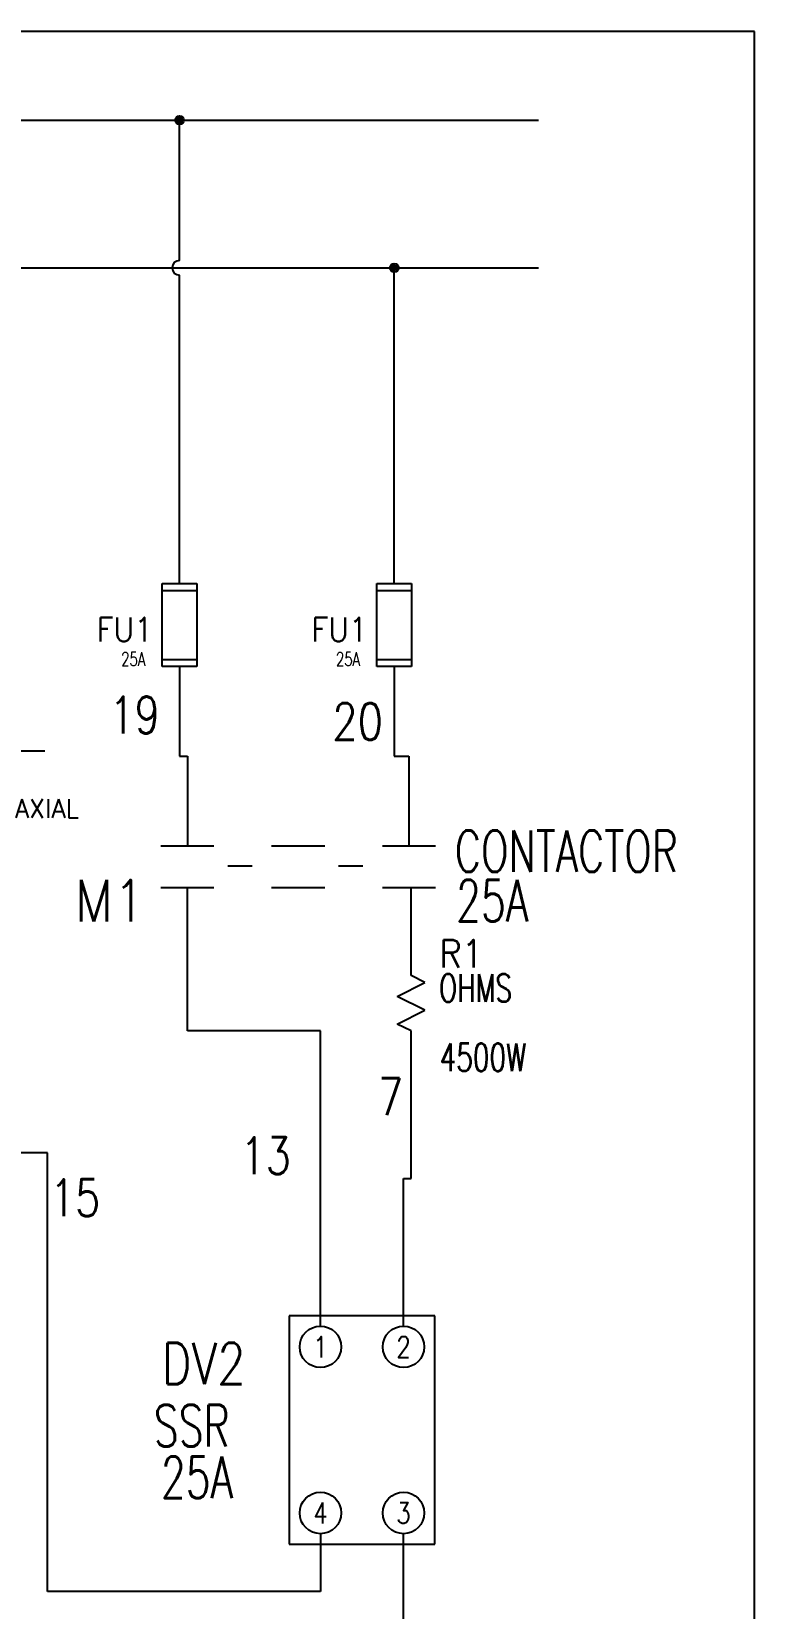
# Model space of a CAD drawing. Header units: millimetres. Extents: x 123.5 to 144.3, y 105.4 to 121.6.
# Drawn here: x 139.36 to 144.26, y 110.91 to 121.59 of the extents above; entities that cross this region are included whole.
import ezdxf
from ezdxf.enums import TextEntityAlignment as Align

# ---------------------------------------------------------------- set-up
doc = ezdxf.new("R2010")
doc.units = ezdxf.units.MM
for name, color, linetype in [('BLK_12AWG', 7, 'Continuous'), ('DESC', 250, 'Continuous'), ('DESCCHILD', 20, 'Continuous'), ('LINK', 9, 'Continuous'), ('MISC', 7, 'Continuous'), ('SYMS', 7, 'Continuous'), ('TAGS', 250, 'Continuous'), ('TERMS', 250, 'Continuous'), ('WIREFIXED', 7, 'Continuous'), ('WIRES', 7, 'Continuous')]:
    doc.layers.add(name, color=color, linetype=linetype)
doc.layers.add('WIRENO', color=7, linetype='Continuous', true_color=0x000000)
doc.styles.add('WD', font='romans.shx')

# ---------------------------------------------------------------- blocks, each defined once
blk = doc.blocks.new('HM1_AXIAL_FLOW_FAN1')
for p, q in [((-0.5, 0.5), (-0.5, 0.7)), ((0.5, 0.5), (0.5, 0.7)), ((-0.5, 0.5), (0.5, 0.5)), ((-0.5, 0.5), (-0.5, -0.5)), ((0.5, -0.5), (0.5, 0.5)), ((-0.104, -0.386), (0.104, 0.386)), ((0.104, -0.386), (-0.104, 0.386)), ((0, 0), (0.75, 0)), ((-0.5, -0.5), (0.5, -0.5)), ((-0.5, -0.7), (-0.5, -0.5)), ((0.5, -0.7), (0.5, -0.5))]:
    blk.add_line(p, q)
for centre, start, end in [((0, 0.333), 27.1247, 152.8753), ((0, -0.333), 207.1247, 332.8753)]:
    blk.add_arc(centre, 0.116, start, end)
at = {"style": 'WD'}
for tag, height, p in [('INST', 0.125, (-0.658, 0.914)), ('LOC', 0.125, (-0.66, 0.738)), ('TAG1', 0.125, (-0.658, 0.544)), ('TERM01', 0.0625, (-0.51, 0.016))]:
    blk.add_attdef(tag, text='', height=height, dxfattribs=at).set_placement(p, align=Align.RIGHT)
for tag, p, height in [('TERM04', (0.009, 0.51), 0.0625), ('X2TERM04', (0, 0.5), 0.005), ('X4TERM01', (-0.5, 0), 0.01), ('X1TERM03', (0.5, 0), 0.005), ('TERM03', (0.511, 0.012), 0.0625), ('RATING1', (0.549, -0.237), 0.125), ('DESC1', (0.549, -0.453), 0.125), ('X8TERM02', (0, -0.5), 0.005), ('TERM02', (0.002, -0.573), 0.0625), ('DESC2', (0.549, -0.637), 0.125), ('DESC3', (0.549, -0.827), 0.125), ('WDTAGALT', (0.569, -1.005), 0.125)]:
    blk.add_attdef(tag, p, '', height=height, dxfattribs=at)
blk.add_attdef('XREF', text='', height=0.0625, rotation=0.0625, dxfattribs=at).set_placement((0.726, 0.558), align=Align.TOP_CENTER)
at = {"style": 'WD', "flags": 1}
for tag, p in [('FAMILY', (-0.587, -0.278)), ('CAT', (-0.587, -0.322)), ('MFG', (-0.585, -0.353)), ('WDTYPE', (-0.572, -0.419)), ('ASSYCODE', (-0.557, -0.383))]:
    blk.add_attdef(tag, text='', height=0.01, dxfattribs=at).set_placement(p, align=Align.CENTER)
blk = doc.blocks.new('VMS21')
at = {"linetype": 'Continuous'}
for p, q in [((-0.08, 0.0625), (0.08, 0.0625)), ((-0.08, -0.0625), (0.08, -0.0625))]:
    blk.add_line(p, q, dxfattribs=at)
at = {"style": 'WD'}
for tag, p, width in [('INST', (0.125, 0.2808), 0.7), ('LOC', (0.125, 0.1113), 0.7), ('TAG2', (0.1269, -0.045), 0.9), ('XREF', (0.1287, -0.1994), 0.7), ('DESC1', (0.1287, -0.3514), 0.7), ('DESC2', (0.1287, -0.5076), 0.7), ('DESC3', (0.1287, -0.6639), 0.7)]:
    blk.add_attdef(tag, p, '', height=0.125, dxfattribs=dict(at, width=width))
at = {"linetype": 'Continuous', "style": 'WD', "width": 0.9, "flags": 8}
blk.add_attdef('TERM01', text='', height=0.125, dxfattribs=at).set_placement((-0.0312, 0.125), align=Align.RIGHT)
at = {"color": 7, "style": 'WD', "flags": 1}
for tag, p in [('X2TERM01', (0, 0.0625)), ('X8TERM02', (0, -0.0625))]:
    blk.add_attdef(tag, p, '', height=0.0125, dxfattribs=at)
at = {"style": 'WD'}
for tag, p, flags in [('FAMILY', (-0.1808, 0.0031), 9), ('CONTACT', (-0.1808, -0.0135), 1)]:
    blk.add_attdef(tag, p, '', height=0.01, dxfattribs=dict(at, flags=flags))
at = {"color": 7, "style": 'WD'}
for tag, p in [('X4LINK', (-0.1406, 0)), ('X1LINK', (0.125, 0))]:
    blk.add_attdef(tag, p, '', height=0.01, dxfattribs=at)
at = {"linetype": 'Continuous', "style": 'WD', "width": 0.9, "flags": 8}
blk.add_attdef('TERM02', text='', height=0.125, dxfattribs=at).set_placement((-0.0312, -0.125), align=Align.TOP_RIGHT)
blk = doc.blocks.new('VFU1')
for p, q in [((-0.0781, -0.1875), (-0.0781, 0.1875)), ((-0.0781, 0.1875), (0.0781, 0.1875)), ((-0.0781, 0.1562), (0.0781, 0.1562)), ((0.0781, 0.1875), (0.0781, -0.1875)), ((-0.0781, -0.1562), (0.0781, -0.1562)), ((0.0781, -0.1875), (-0.0781, -0.1875))]:
    blk.add_line(p, q)
at = {"linetype": 'Continuous', "style": 'WD'}
for tag, height, flags, p in [('TERM01', 0.0625, 8, (-0.055, 0.2066)), ('CAT', 0.01, 9, (-0.0796, -0.0731)), ('MFG', 0.01, 9, (-0.0796, -0.0881))]:
    blk.add_attdef(tag, text='', height=height, dxfattribs=dict(at, flags=flags)).set_placement(p, align=Align.RIGHT)
at = {"style": 'WD'}
for tag, p, height, width in [('INST', (0.2812, 0.1629), 0.0625, 0.7), ('LOC', (0.2812, 0.0781), 0.0625, 0.7), ('TAG1', (0.1582, -0.0606), 0.1094, 0.9), ('DESC1', (0.2812, -0.1963), 0.0625, 0.7), ('DESC2', (0.2812, -0.2904), 0.0625, 0.7), ('DESC3', (0.2812, -0.375), 0.0625, 0.7)]:
    blk.add_attdef(tag, p, '', height=height, dxfattribs=dict(at, width=width))
at = {"style": 'WD', "width": 0.7}
blk.add_attdef('RATING1', text='', height=0.0938, rotation=90, dxfattribs=at).set_placement((0, 0), align=Align.MIDDLE_CENTER)
at = {"color": 7, "style": 'WD', "flags": 1}
for tag, p in [('X2TERM01', (0, 0.1875)), ('X8TERM02', (0, -0.1875))]:
    blk.add_attdef(tag, p, '', height=0.0109, dxfattribs=at)
at = {"color": 7, "style": 'WD'}
for tag, p in [('X4LINK', (-0.125, 0)), ('X1LINK', (0.1406, 0))]:
    blk.add_attdef(tag, p, '', height=0.01, dxfattribs=at)
at = {"style": 'WD', "flags": 9}
blk.add_attdef('FAMILY', text='', height=0.01, dxfattribs=at).set_placement((-0.0796, -0.0365), align=Align.RIGHT)
at = {"linetype": 'Continuous', "style": 'WD', "flags": 9}
blk.add_attdef('ASSYCODE', text='', height=0.01, dxfattribs=at).set_placement((-0.0985, -0.1081), align=Align.CENTER)
at = {"linetype": 'Continuous', "style": 'WD', "flags": 8}
blk.add_attdef('TERM02', text='', height=0.0625, dxfattribs=at).set_placement((-0.0407, -0.2134), align=Align.TOP_RIGHT)
blk = doc.blocks.new('WDDOT')
for radius in [0.03, 0.0187, 0.00929]:
    blk.add_circle((0, 0), radius)
blk = doc.blocks.new('VDV1TF')
for p, q in [((-0.0938, 0.3438), (-0.0938, -0.3438)), ((0.3438, 0.3438), (-0.0938, 0.3438)), ((0.3438, -0.3438), (0.3438, 0.3438)), ((-0.0938, -0.3438), (0.3438, -0.3438))]:
    blk.add_line(p, q)
for centre in [(0, 0.25), (0.25, 0.25), (0, -0.25), (0.25, -0.25)]:
    blk.add_circle(centre, 0.0625)
at = {"style": 'WD', "width": 0.7}
for tag, p in [('INST', (0.1305, 0.5446)), ('LOC', (0.1305, 0.375)), ('RATING2', (0.125, -0.1562))]:
    blk.add_attdef(tag, text='', height=0.125, dxfattribs=at).set_placement(p, align=Align.CENTER)
at = {"style": 'WD', "flags": 1}
for tag, p in [('X2TERM02', (0, 0.3125)), ('X2TERM04', (0.25, 0.3125)), ('X4TERM02', (-0.0625, 0.25)), ('X1TERM04', (0.3125, 0.25)), ('X4TERM01', (-0.0625, -0.25)), ('X1TERM03', (0.3125, -0.25)), ('X8TERM01', (0, -0.3125)), ('X8TERM03', (0.25, -0.3125))]:
    blk.add_attdef(tag, p, '', height=0.0125, dxfattribs=at)
at = {"linetype": 'Continuous', "style": 'WD', "width": 0.8, "flags": 8}
for tag, p in [('TERM02', (0, 0.25)), ('TERM04', (0.25, 0.25)), ('TERM01', (0, -0.25)), ('TERM03', (0.25, -0.25))]:
    blk.add_attdef(tag, text='', height=0.0625, dxfattribs=at).set_placement(p, align=Align.MIDDLE)
at = {"style": 'WD'}
for tag, p, width in [('TAG1', (0.4219, 0.0774), 0.8), ('DESC1', (0.4219, -0.0789), 0.7), ('DESC2', (0.4219, -0.2351), 0.7), ('XREF', (0.4219, -0.3914), 0.7)]:
    blk.add_attdef(tag, p, '', height=0.125, dxfattribs=dict(at, width=width))
at = {"style": 'WD', "width": 0.7}
blk.add_attdef('RATING1', text='', height=0.125, dxfattribs=at).set_placement((0.125, 0.0625), align=Align.MIDDLE)
at = {"style": 'WD', "flags": 9}
blk.add_attdef('FAMILY', text='', height=0.01, dxfattribs=at).set_placement((0.1197, -0.0802), align=Align.CENTER)
at = {"linetype": 'Continuous', "style": 'WD', "flags": 1}
for tag, p in [('CAT', (0.125, -0.0907)), ('MFG', (0.125, -0.1096))]:
    blk.add_attdef(tag, text='', height=0.01, dxfattribs=at).set_placement(p, align=Align.MIDDLE)
at = {"linetype": 'Continuous', "style": 'WD', "flags": 9}
blk.add_attdef('ASSYCODE', text='', height=0.01, dxfattribs=at).set_placement((0.125, -0.1406), align=Align.CENTER)
blk = doc.blocks.new('VRE1')
for p, q in [((-0.0625, 0.0312), (0.0625, 0.0938)), ((0.0625, 0.0938), (0, 0.125)), ((0.0625, -0.0312), (-0.0625, 0.0312)), ((-0.0625, -0.0938), (0.0625, -0.0312)), ((0, -0.125), (-0.0625, -0.0938))]:
    blk.add_line(p, q)
at = {"style": 'WD'}
for tag, p, width in [('INST', (0.2188, 0.4876), 0.7), ('LOC', (0.2188, 0.318), 0.7), ('TAG1', (0.1269, 0.1618), 0.9), ('RATING1', (0.125, 0.0055), 0.7), ('RATING2', (0.125, -0.1507), 0.7), ('DESC1', (0.1287, -0.307), 0.7), ('DESC2', (0.1287, -0.4632), 0.7)]:
    blk.add_attdef(tag, p, '', height=0.125, dxfattribs=dict(at, width=width))
at = {"linetype": 'Continuous', "style": 'WD', "flags": 8}
blk.add_attdef('TERM01', text='', height=0.125, dxfattribs=at).set_placement((-0.055, 0.1441), align=Align.RIGHT)
at = {"style": 'WD', "flags": 9}
blk.add_attdef('FAMILY', (-0.1836, 0.0797), '', height=0.01, rotation=90, dxfattribs=at)
at = {"linetype": 'Continuous', "style": 'WD', "flags": 9}
for tag, p in [('CAT', (-0.1394, 0.1047)), ('MFG', (-0.12, 0.1028)), ('ASSYCODE', (-0.0938, 0.0938))]:
    blk.add_attdef(tag, text='', height=0.01, rotation=90, dxfattribs=at).set_placement(p, align=Align.CENTER)
at = {"color": 7, "style": 'WD', "flags": 1}
for tag, p in [('X2TERM01', (0, 0.125)), ('X8TERM02', (0, -0.125))]:
    blk.add_attdef(tag, p, '', height=0.0125, dxfattribs=at)
at = {"linetype": 'Continuous', "style": 'WD', "flags": 8}
blk.add_attdef('TERM02', text='', height=0.125, dxfattribs=at).set_placement((-0.0407, -0.1509), align=Align.TOP_RIGHT)
blk = doc.blocks.new('WD_WNV')
at = {"linetype": 'Continuous', "style": 'WD', "width": 0.8}
blk.add_attdef('WIRENO', text='', height=0.125, dxfattribs=at).set_placement((-0.05, 0), align=Align.MIDDLE_RIGHT)
at = {"style": 'WD', "flags": 1}
for tag, p in [('W01USER', (-0.0625, 0.0938)), ('W02USER', (-0.0625, 0.0859)), ('W03USER', (-0.0625, 0.0781)), ('W04USER', (-0.0625, 0.0703)), ('W05USER', (-0.0625, 0.0625)), ('W06USER', (-0.0625, 0.0547)), ('W07USER', (-0.0625, 0.0469)), ('W08USER', (-0.0625, 0.0391)), ('W09USER', (-0.0625, 0.0312)), ('W10USER', (-0.0625, 0.0234))]:
    blk.add_attdef(tag, text='', height=0.005, dxfattribs=at).set_placement(p, align=Align.CENTER)

msp = doc.modelspace()

# ---------------------------------------------------------------- linework, layer by layer
at = {"color": 7, "linetype": 'Continuous'}
for p, q in [((144.256, 121.59), (123.506, 121.59)), ((144.256, 105.405), (144.256, 121.59))]:
    msp.add_line(p, q, dxfattribs=at)
at = {"layer": 'BLK_12AWG'}
for p, q in [((132.774, 120.99), (142.793, 120.99)), ((140.363, 120.04), (140.363, 120.99)), ((132.989, 119.99), (142.793, 119.99)), ((141.817, 117.851), (141.817, 119.99)), ((140.363, 117.851), (140.363, 119.94))]:
    msp.add_line(p, q, dxfattribs=at)
msp.add_arc((140.363, 119.99), 0.05, 90, 270, dxfattribs=at)
at = {"layer": 'LINK'}
for points in [[(140.69, 115.938), (140.855, 115.938)], [(141.44, 115.938), (141.605, 115.938)]]:
    msp.add_lwpolyline(points, dxfattribs=at)
at = {"layer": 'WIRES'}
for p, q in [((140.363, 117.289), (140.363, 116.681)), ((141.817, 117.289), (141.817, 116.681)), ((140.363, 116.681), (140.416, 116.681)), ((140.416, 116.681), (140.416, 116.074)), ((141.817, 116.681), (141.916, 116.681)), ((141.916, 116.681), (141.916, 116.074)), ((140.416, 114.822), (140.416, 115.793)), ((141.931, 115.196), (141.931, 115.793)), ((141.317, 114.822), (140.416, 114.822)), ((141.317, 112.821), (141.317, 114.822)), ((141.931, 113.821), (141.931, 114.821)), ((139.468, 113.994), (135.533, 113.994)), ((139.468, 111.024), (139.468, 113.994)), ((141.88, 112.821), (141.88, 113.821)), ((141.88, 113.821), (141.931, 113.821)), ((141.317, 111.415), (141.317, 111.024)), ((141.88, 110.49), (141.88, 111.415)), ((141.317, 111.024), (139.468, 111.024))]:
    msp.add_line(p, q, dxfattribs=at)

# ---------------------------------------------------------------- block references
at = {"layer": 'SYMS'}
for p in [(140.363, 120.99), (141.817, 119.99)]:
    msp.add_blockref('WDDOT', p, dxfattribs=at)
ref = msp.add_blockref('VFU1', (140.363, 117.57), dxfattribs=dict(at, xscale=1.5, yscale=1.5, zscale=1.5))
ref.add_attrib('DESC1', '25A', (139.968, 117.293), dxfattribs={"layer": 'DESC', "height": 0.0938, "style": 'WD', "width": 0.7})
ref.add_attrib('TAG1', 'FU1', (139.802, 117.458), dxfattribs={"layer": 'TAGS', "height": 0.1641, "style": 'WD', "width": 0.9})
ref = msp.add_blockref('VFU1', (141.817, 117.57), dxfattribs=dict(at, xscale=1.5, yscale=1.5, zscale=1.5))
ref.add_attrib('DESC1', '25A', (141.422, 117.293), dxfattribs={"layer": 'DESC', "height": 0.0938, "style": 'WD', "width": 0.7})
ref.add_attrib('TAG1', 'FU1', (141.256, 117.458), dxfattribs={"layer": 'TAGS', "height": 0.1641, "style": 'WD', "width": 0.9})
ref = msp.add_blockref('HM1_AXIAL_FLOW_FAN1', (138.7, 116.719), dxfattribs=at)
ref.add_attrib('TAG1', 'F1 & F2', dxfattribs={"layer": 'TAGS', "height": 0.125, "style": 'WD'}).set_placement((138.041, 117.263), align=Align.RIGHT)
ref.add_attrib('DESC1', 'AXIAL', (139.248, 116.265), dxfattribs={"layer": 'DESC', "height": 0.125, "style": 'WD'})
ref.add_attrib('X8TERM02', '24', (138.7, 116.219), dxfattribs={"layer": 'MISC', "height": 0.005, "style": 'WD'})
ref.add_attrib('X2TERM04', '5', (138.7, 117.219), dxfattribs={"layer": 'MISC', "height": 0.005, "style": 'WD'})
ref = msp.add_blockref('VMS21', (140.416, 115.933), dxfattribs=dict(at, xscale=2.25, yscale=2.25, zscale=2.25))
ref.add_attrib('DESC2', '25A', (142.235, 115.562), dxfattribs={"layer": 'DESCCHILD', "height": 0.2812, "style": 'WD', "width": 0.7})
ref.add_attrib('DESC1', 'CONTACTOR', (142.227, 115.898), dxfattribs={"layer": 'DESCCHILD', "height": 0.2812, "style": 'WD', "width": 0.7})
ref.add_attrib('TAG2', 'M1', (139.653, 115.562), dxfattribs={"layer": 'TAGS', "height": 0.2813, "style": 'WD', "width": 0.9})
at = {"layer": 'SYMS', "xscale": 2.25, "yscale": 2.25, "zscale": 2.25}
for p in [(141.166, 115.933), (141.916, 115.933)]:
    msp.add_blockref('VMS21', p, dxfattribs=at)
at = {"layer": 'SYMS'}
ref = msp.add_blockref('VRE1', (141.931, 115.008), dxfattribs=dict(at, xscale=1.5, yscale=1.5, zscale=1.5))
ref.add_attrib('RATING1', 'OHMS', (142.119, 115.017), dxfattribs={"layer": 'MISC', "height": 0.1875, "style": 'WD', "width": 0.7})
ref.add_attrib('DESC1', '4500W', (142.124, 114.548), dxfattribs={"layer": 'DESC', "height": 0.1875, "style": 'WD', "width": 0.7})
ref.add_attrib('TAG1', 'R1', (142.122, 115.251), dxfattribs={"layer": 'TAGS', "height": 0.1875, "style": 'WD', "width": 0.9})
ref = msp.add_blockref('VDV1TF', (141.317, 112.118), dxfattribs=dict(at, xscale=2.25, yscale=2.25, zscale=2.25))
ref.add_attrib('DESC2', '25A', (140.236, 111.656), dxfattribs={"layer": 'DESC', "height": 0.2812, "style": 'WD', "width": 0.7})
ref.add_attrib('DESC1', 'SSR', (140.188, 112.006), dxfattribs={"layer": 'DESC', "height": 0.2812, "style": 'WD', "width": 0.7})
ref.add_attrib('TAG1', 'DV2', (140.242, 112.427), dxfattribs={"layer": 'TAGS', "height": 0.2812, "style": 'WD', "width": 0.8})
ref.add_attrib('TERM03', '3', dxfattribs={"layer": 'TERMS', "linetype": 'Continuous', "height": 0.141, "style": 'WD', "width": 0.8, "flags": 8}).set_placement((141.88, 111.555), align=Align.MIDDLE)
ref.add_attrib('TERM04', '2', dxfattribs={"layer": 'TERMS', "linetype": 'Continuous', "height": 0.141, "style": 'WD', "width": 0.8, "flags": 8}).set_placement((141.88, 112.68), align=Align.MIDDLE)
ref.add_attrib('TERM02', '1', dxfattribs={"layer": 'TERMS', "linetype": 'Continuous', "height": 0.141, "style": 'WD', "width": 0.8, "flags": 8}).set_placement((141.317, 112.68), align=Align.MIDDLE)
ref.add_attrib('TERM01', '4', dxfattribs={"layer": 'TERMS', "linetype": 'Continuous', "height": 0.141, "style": 'WD', "width": 0.8, "flags": 8}).set_placement((141.317, 111.555), align=Align.MIDDLE)
at = {"layer": 'WIREFIXED'}
ref = msp.add_blockref('WD_WNV', (141.217, 113.976), dxfattribs=dict(at, xscale=2, yscale=2, zscale=2))
ref.add_attrib('WIRENOF', '13', dxfattribs={"linetype": 'Continuous', "height": 0.25, "style": 'WD', "width": 0.8}).set_placement((141.117, 113.976), align=Align.MIDDLE_RIGHT)
at = {"layer": 'WIRENO'}
ref = msp.add_blockref('WD_WNV', (140.33, 116.961), dxfattribs=dict(at, xscale=2, yscale=2, zscale=2))
ref.add_attrib('WIRENO', '19', dxfattribs={"linetype": 'Continuous', "height": 0.25, "style": 'WD', "width": 0.8}).set_placement((140.23, 116.961), align=Align.MIDDLE_RIGHT)
ref = msp.add_blockref('WD_WNV', (141.84, 116.917), dxfattribs=dict(at, xscale=2, yscale=2, zscale=2))
ref.add_attrib('WIRENO', '20', dxfattribs={"linetype": 'Continuous', "height": 0.25, "style": 'WD', "width": 0.8}).set_placement((141.74, 116.917), align=Align.MIDDLE_RIGHT)
ref = msp.add_blockref('WD_WNV', (142.037, 114.379), dxfattribs=dict(at, xscale=2, yscale=2, zscale=2))
ref.add_attrib('WIRENO', '7', dxfattribs={"linetype": 'Continuous', "height": 0.25, "style": 'WD', "width": 0.8}).set_placement((141.879, 114.375), align=Align.MIDDLE_RIGHT)
ref = msp.add_blockref('WD_WNV', (140.109, 113.815), dxfattribs=dict(at, xscale=2, yscale=2, zscale=2))
ref.add_attrib('WIRENO', '15', dxfattribs={"linetype": 'Continuous', "height": 0.25, "style": 'WD', "width": 0.8}).set_placement((139.827, 113.691), align=Align.MIDDLE_RIGHT)

doc.saveas('drawing.dxf')
